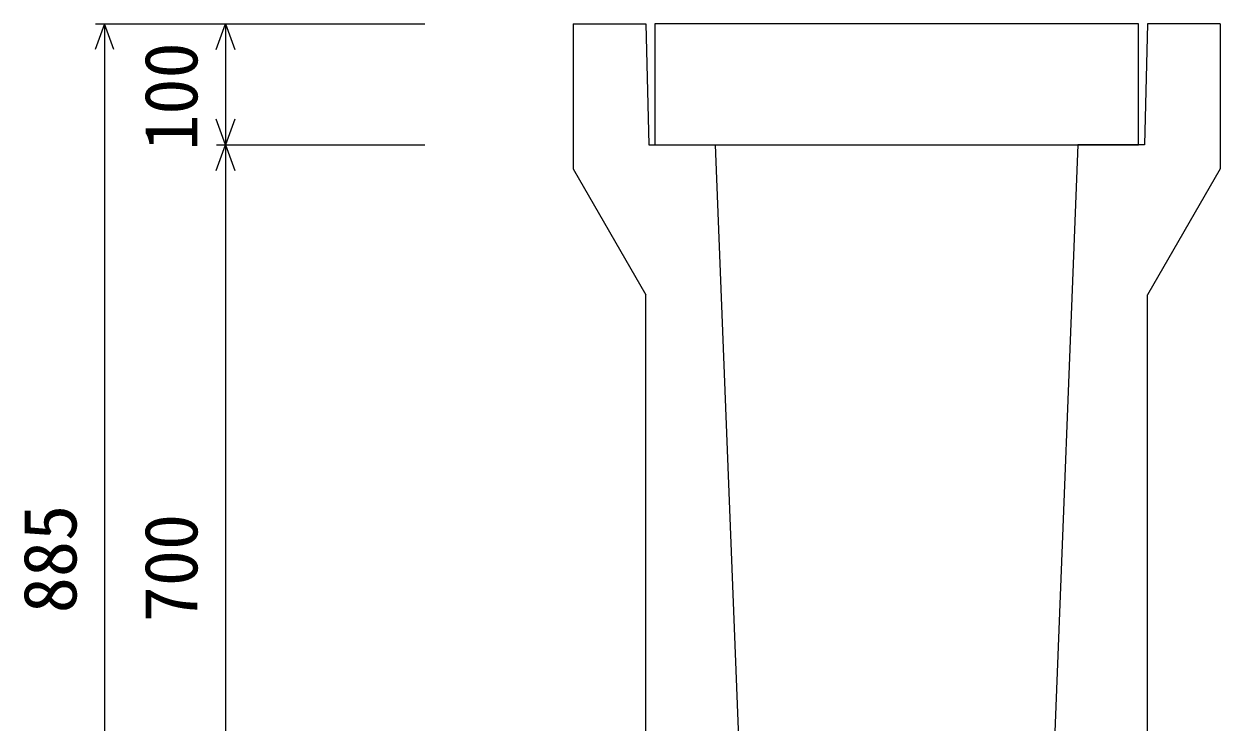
# Model space of a CAD drawing. Units: millimetres, scale not verified. Extents: x -25200 to 25200, y -8910 to 8910.
# Drawn here: x 8938 to 9927, y 2499 to 3076 of the extents above; entities that cross this region are included whole.
import ezdxf
from ezdxf.enums import TextEntityAlignment as Align

# ---------------------------------------------------------------- set-up
doc = ezdxf.new("R2010")
doc.units = ezdxf.units.MM
doc.header["$LTSCALE"] = 30
for name, color, linetype, lineweight in [('0-0_DIM', 7, 'Continuous', 25), ('0-2_HATCH', 6, 'Continuous', 25), ('0-5_OUTLINE', 3, 'Continuous', 25)]:
    doc.layers.add(name, color=color, linetype=linetype, lineweight=lineweight)
doc.styles.add('ＭＳ ゴシック', font='')
doc.styles.get('ＭＳ ゴシック').set_extended_font_data('MS Gothic')

msp = doc.modelspace()

# ---------------------------------------------------------------- linework, layer by layer
at = {"layer": '0-0_DIM'}
for p, q in [((8997.28, 3076.3), (9269.78, 3076.3)), ((9004.78, 3076.3), (9004.78, 2191.3)), ((9104.78, 3076.3), (9104.78, 2976.3)), ((9097.28, 2976.3), (9269.78, 2976.3)), ((9104.78, 2976.3), (9104.78, 2276.3))]:
    msp.add_line(p, q, dxfattribs=at)
for points in [[(9012.48, 3055.15), (9004.78, 3076.3), (8997.08, 3055.15)], [(9097.08, 3055.15), (9104.78, 3076.3), (9112.47, 3055.15)], [(9112.47, 2997.44), (9104.78, 2976.3), (9097.08, 2997.44)], [(9097.08, 2955.15), (9104.78, 2976.3), (9112.47, 2955.15)]]:
    msp.add_lwpolyline(points, dxfattribs=at)
at = {"layer": '0-2_HATCH'}
msp.add_lwpolyline([(9459.78, 2976.3), (9859.78, 2976.3), (9859.78, 3076.3), (9459.78, 3076.3)], close=True, dxfattribs=at)
at = {"layer": '0-5_OUTLINE'}
for p, q in [((9392.28, 3076.3), (9392.28, 2956.3)), ((9867.28, 3076.3), (9864.78, 2976.3)), ((9927.28, 3076.3), (9867.28, 3076.3)), ((9809.78, 2976.3), (9784.17, 2324.33)), ((9864.78, 2976.3), (9809.78, 2976.3)), ((9392.28, 2956.3), (9452.28, 2852.3)), ((9867.28, 2346.3), (9867.28, 2852.3))]:
    msp.add_line(p, q, dxfattribs=at)
for points in [[(9392.28, 3076.3), (9452.28, 3076.3), (9454.78, 2976.3), (9509.78, 2976.3), (9535.39, 2324.33)], [(9927.28, 3076.3), (9927.28, 2956.3), (9867.28, 2852.3)], [(9392.28, 2286.3), (9452.28, 2346.3), (9452.28, 2852.3)]]:
    msp.add_lwpolyline(points, dxfattribs=at)

# ---------------------------------------------------------------- texts
at = {"layer": '0-0_DIM', "style": 'ＭＳ ゴシック'}
for s, p in [('100', (9094.78, 2971.3)), ('885', (8994.78, 2588.8)), ('700', (9094.78, 2581.3))]:
    msp.add_text(s, height=43.99, rotation=90, dxfattribs=at).set_placement(p, align=Align.BOTTOM_LEFT)

doc.saveas('drawing.dxf')
